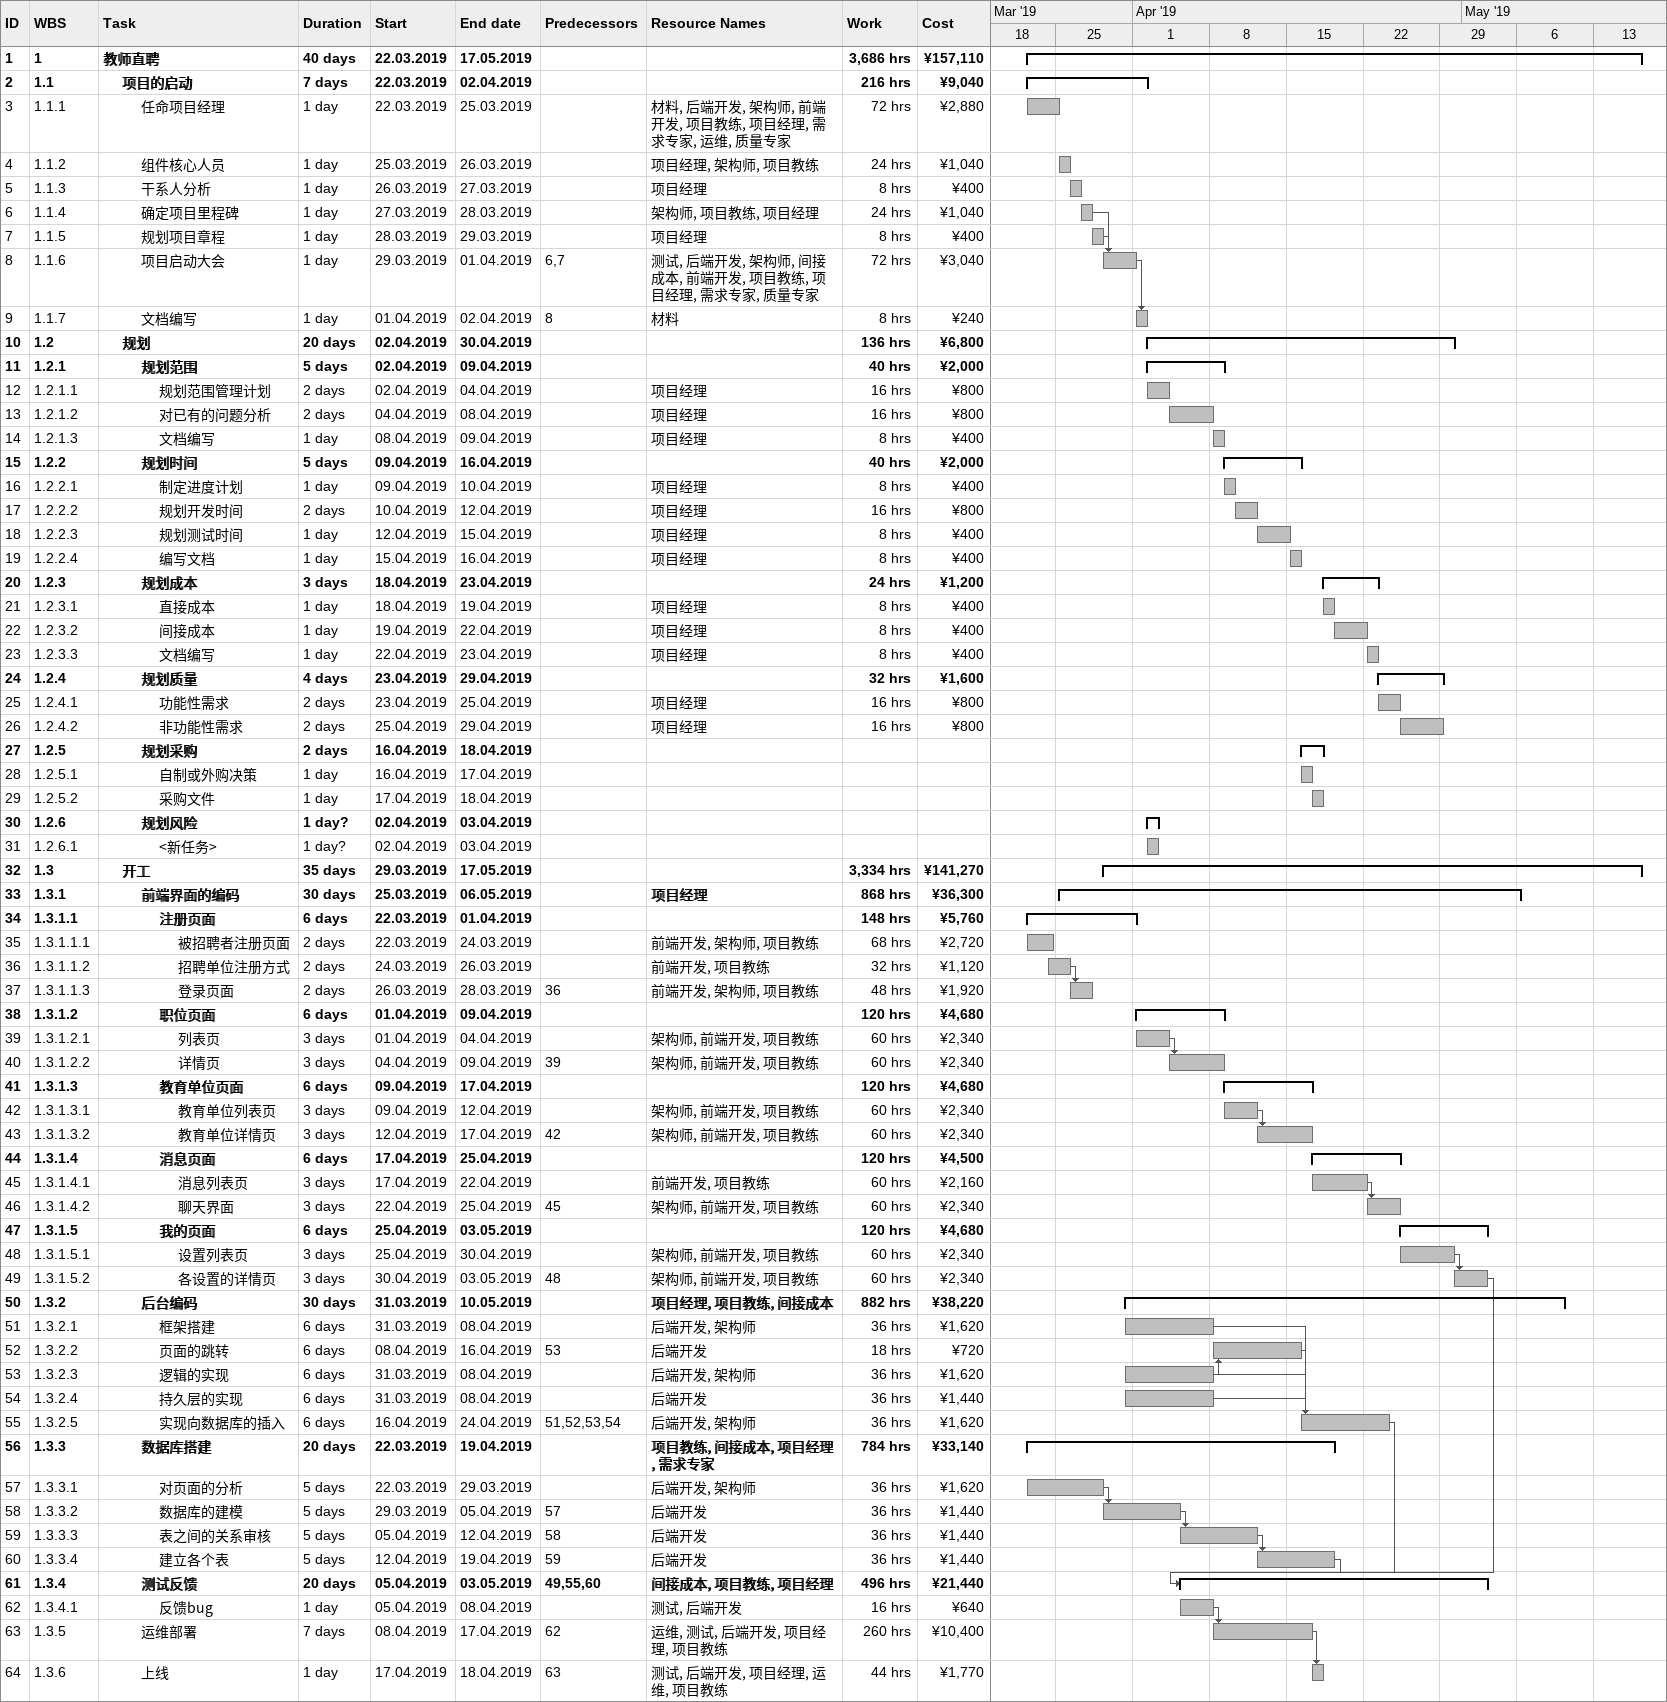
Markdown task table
| ID | WBS | Task | Duration | Start | Finish | Predecessors | Resources | Work (h) | Cost (¥) |
|---|---|---|---|---|---|---|---|---|---|
| 1 | 1 | **教师直聘** | 40d | 2019-03-22 | 2019-05-17 |  |  | 3686 | 157110 |
| 2 | 1.1 | **项目的启动** | 7d | 2019-03-22 | 2019-04-02 |  |  | 216 | 9040 |
| 3 | 1.1.1 | 任命项目经理 | 1d | 2019-03-22 | 2019-03-25 |  | 材料, 后端开发, 架构师, 前端开发, 项目教练, 项目经理, 需求专家, 运维, 质量专家 | 72 | 2880 |
| 4 | 1.1.2 | 组件核心人员 | 1d | 2019-03-25 | 2019-03-26 |  | 项目经理, 架构师, 项目教练 | 24 | 1040 |
| 5 | 1.1.3 | 干系人分析 | 1d | 2019-03-26 | 2019-03-27 |  | 项目经理 | 8 | 400 |
| 6 | 1.1.4 | 确定项目里程碑 | 1d | 2019-03-27 | 2019-03-28 |  | 架构师, 项目教练, 项目经理 | 24 | 1040 |
| 7 | 1.1.5 | 规划项目章程 | 1d | 2019-03-28 | 2019-03-29 |  | 项目经理 | 8 | 400 |
| 8 | 1.1.6 | 项目启动大会 | 1d | 2019-03-29 | 2019-04-01 | 6, 7 | 测试, 后端开发, 架构师, 间接成本, 前端开发, 项目教练, 项目经理, 需求专家, 质量专家 | 72 | 3040 |
| 9 | 1.1.7 | 文档编写 | 1d | 2019-04-01 | 2019-04-02 | 8 | 材料 | 8 | 240 |
| 10 | 1.2 | **规划** | 20d | 2019-04-02 | 2019-04-30 |  |  | 136 | 6800 |
| 11 | 1.2.1 | **规划范围** | 5d | 2019-04-02 | 2019-04-09 |  |  | 40 | 2000 |
| 12 | 1.2.1.1 | 规划范围管理计划 | 2d | 2019-04-02 | 2019-04-04 |  | 项目经理 | 16 | 800 |
| 13 | 1.2.1.2 | 对已有的问题分析 | 2d | 2019-04-04 | 2019-04-08 |  | 项目经理 | 16 | 800 |
| 14 | 1.2.1.3 | 文档编写 | 1d | 2019-04-08 | 2019-04-09 |  | 项目经理 | 8 | 400 |
| 15 | 1.2.2 | **规划时间** | 5d | 2019-04-09 | 2019-04-16 |  |  | 40 | 2000 |
| 16 | 1.2.2.1 | 制定进度计划 | 1d | 2019-04-09 | 2019-04-10 |  | 项目经理 | 8 | 400 |
| 17 | 1.2.2.2 | 规划开发时间 | 2d | 2019-04-10 | 2019-04-12 |  | 项目经理 | 16 | 800 |
| 18 | 1.2.2.3 | 规划测试时间 | 1d | 2019-04-12 | 2019-04-15 |  | 项目经理 | 8 | 400 |
| 19 | 1.2.2.4 | 编写文档 | 1d | 2019-04-15 | 2019-04-16 |  | 项目经理 | 8 | 400 |
| 20 | 1.2.3 | **规划成本** | 3d | 2019-04-18 | 2019-04-23 |  |  | 24 | 1200 |
| 21 | 1.2.3.1 | 直接成本 | 1d | 2019-04-18 | 2019-04-19 |  | 项目经理 | 8 | 400 |
| 22 | 1.2.3.2 | 间接成本 | 1d | 2019-04-19 | 2019-04-22 |  | 项目经理 | 8 | 400 |
| 23 | 1.2.3.3 | 文档编写 | 1d | 2019-04-22 | 2019-04-23 |  | 项目经理 | 8 | 400 |
| 24 | 1.2.4 | **规划质量** | 4d | 2019-04-23 | 2019-04-29 |  |  | 32 | 1600 |
| 25 | 1.2.4.1 | 功能性需求 | 2d | 2019-04-23 | 2019-04-25 |  | 项目经理 | 16 | 800 |
| 26 | 1.2.4.2 | 非功能性需求 | 2d | 2019-04-25 | 2019-04-29 |  | 项目经理 | 16 | 800 |
| 27 | 1.2.5 | **规划采购** | 2d | 2019-04-16 | 2019-04-18 |  |  |  |  |
| 28 | 1.2.5.1 | 自制或外购决策 | 1d | 2019-04-16 | 2019-04-17 |  |  |  |  |
| 29 | 1.2.5.2 | 采购文件 | 1d | 2019-04-17 | 2019-04-18 |  |  |  |  |
| 30 | 1.2.6 | **规划风险** | 1d? | 2019-04-02 | 2019-04-03 |  |  |  |  |
| 31 | 1.2.6.1 | <新任务> | 1d? | 2019-04-02 | 2019-04-03 |  |  |  |  |
| 32 | 1.3 | **开工** | 35d | 2019-03-29 | 2019-05-17 |  |  | 3334 | 141270 |
| 33 | 1.3.1 | **前端界面的编码** | 30d | 2019-03-25 | 2019-05-06 |  | 项目经理 | 868 | 36300 |
| 34 | 1.3.1.1 | **注册页面** | 6d | 2019-03-22 | 2019-04-01 |  |  | 148 | 5760 |
| 35 | 1.3.1.1.1 | 被招聘者注册页面 | 2d | 2019-03-22 | 2019-03-24 |  | 前端开发, 架构师, 项目教练 | 68 | 2720 |
| 36 | 1.3.1.1.2 | 招聘单位注册方式 | 2d | 2019-03-24 | 2019-03-26 |  | 前端开发, 项目教练 | 32 | 1120 |
| 37 | 1.3.1.1.3 | 登录页面 | 2d | 2019-03-26 | 2019-03-28 | 36 | 前端开发, 架构师, 项目教练 | 48 | 1920 |
| 38 | 1.3.1.2 | **职位页面** | 6d | 2019-04-01 | 2019-04-09 |  |  | 120 | 4680 |
| 39 | 1.3.1.2.1 | 列表页 | 3d | 2019-04-01 | 2019-04-04 |  | 架构师, 前端开发, 项目教练 | 60 | 2340 |
| 40 | 1.3.1.2.2 | 详情页 | 3d | 2019-04-04 | 2019-04-09 | 39 | 架构师, 前端开发, 项目教练 | 60 | 2340 |
| 41 | 1.3.1.3 | **教育单位页面** | 6d | 2019-04-09 | 2019-04-17 |  |  | 120 | 4680 |
| 42 | 1.3.1.3.1 | 教育单位列表页 | 3d | 2019-04-09 | 2019-04-12 |  | 架构师, 前端开发, 项目教练 | 60 | 2340 |
| 43 | 1.3.1.3.2 | 教育单位详情页 | 3d | 2019-04-12 | 2019-04-17 | 42 | 架构师, 前端开发, 项目教练 | 60 | 2340 |
| 44 | 1.3.1.4 | **消息页面** | 6d | 2019-04-17 | 2019-04-25 |  |  | 120 | 4500 |
| 45 | 1.3.1.4.1 | 消息列表页 | 3d | 2019-04-17 | 2019-04-22 |  | 前端开发, 项目教练 | 60 | 2160 |
| 46 | 1.3.1.4.2 | 聊天界面 | 3d | 2019-04-22 | 2019-04-25 | 45 | 架构师, 前端开发, 项目教练 | 60 | 2340 |
| 47 | 1.3.1.5 | **我的页面** | 6d | 2019-04-25 | 2019-05-03 |  |  | 120 | 4680 |
| 48 | 1.3.1.5.1 | 设置列表页 | 3d | 2019-04-25 | 2019-04-30 |  | 架构师, 前端开发, 项目教练 | 60 | 2340 |
| 49 | 1.3.1.5.2 | 各设置的详情页 | 3d | 2019-04-30 | 2019-05-03 | 48 | 架构师, 前端开发, 项目教练 | 60 | 2340 |
| 50 | 1.3.2 | **后台编码** | 30d | 2019-03-31 | 2019-05-10 |  | 项目经理, 项目教练, 间接成本 | 882 | 38220 |
| 51 | 1.3.2.1 | 框架搭建 | 6d | 2019-03-31 | 2019-04-08 |  | 后端开发, 架构师 | 36 | 1620 |
| 52 | 1.3.2.2 | 页面的跳转 | 6d | 2019-04-08 | 2019-04-16 | 53 | 后端开发 | 18 | 720 |
| 53 | 1.3.2.3 | 逻辑的实现 | 6d | 2019-03-31 | 2019-04-08 |  | 后端开发, 架构师 | 36 | 1620 |
| 54 | 1.3.2.4 | 持久层的实现 | 6d | 2019-03-31 | 2019-04-08 |  | 后端开发 | 36 | 1440 |
| 55 | 1.3.2.5 | 实现向数据库的插入 | 6d | 2019-04-16 | 2019-04-24 | 51, 52, 53, 54 | 后端开发, 架构师 | 36 | 1620 |
| 56 | 1.3.3 | **数据库搭建** | 20d | 2019-03-22 | 2019-04-19 |  | 项目教练, 间接成本, 项目经理, 需求专家 | 784 | 33140 |
| 57 | 1.3.3.1 | 对页面的分析 | 5d | 2019-03-22 | 2019-03-29 |  | 后端开发, 架构师 | 36 | 1620 |
| 58 | 1.3.3.2 | 数据库的建模 | 5d | 2019-03-29 | 2019-04-05 | 57 | 后端开发 | 36 | 1440 |
| 59 | 1.3.3.3 | 表之间的关系审核 | 5d | 2019-04-05 | 2019-04-12 | 58 | 后端开发 | 36 | 1440 |
| 60 | 1.3.3.4 | 建立各个表 | 5d | 2019-04-12 | 2019-04-19 | 59 | 后端开发 | 36 | 1440 |
| 61 | 1.3.4 | **测试反馈** | 20d | 2019-04-05 | 2019-05-03 | 49, 55, 60 | 间接成本, 项目教练, 项目经理 | 496 | 21440 |
| 62 | 1.3.4.1 | 反馈bug | 1d | 2019-04-05 | 2019-04-08 |  | 测试, 后端开发 | 16 | 640 |
| 63 | 1.3.5 | 运维部署 | 7d | 2019-04-08 | 2019-04-17 | 62 | 运维, 测试, 后端开发, 项目经理, 项目教练 | 260 | 10400 |
| 64 | 1.3.6 | 上线 | 1d | 2019-04-17 | 2019-04-18 | 63 | 测试, 后端开发, 项目经理, 运维, 项目教练 | 44 | 1770 |
